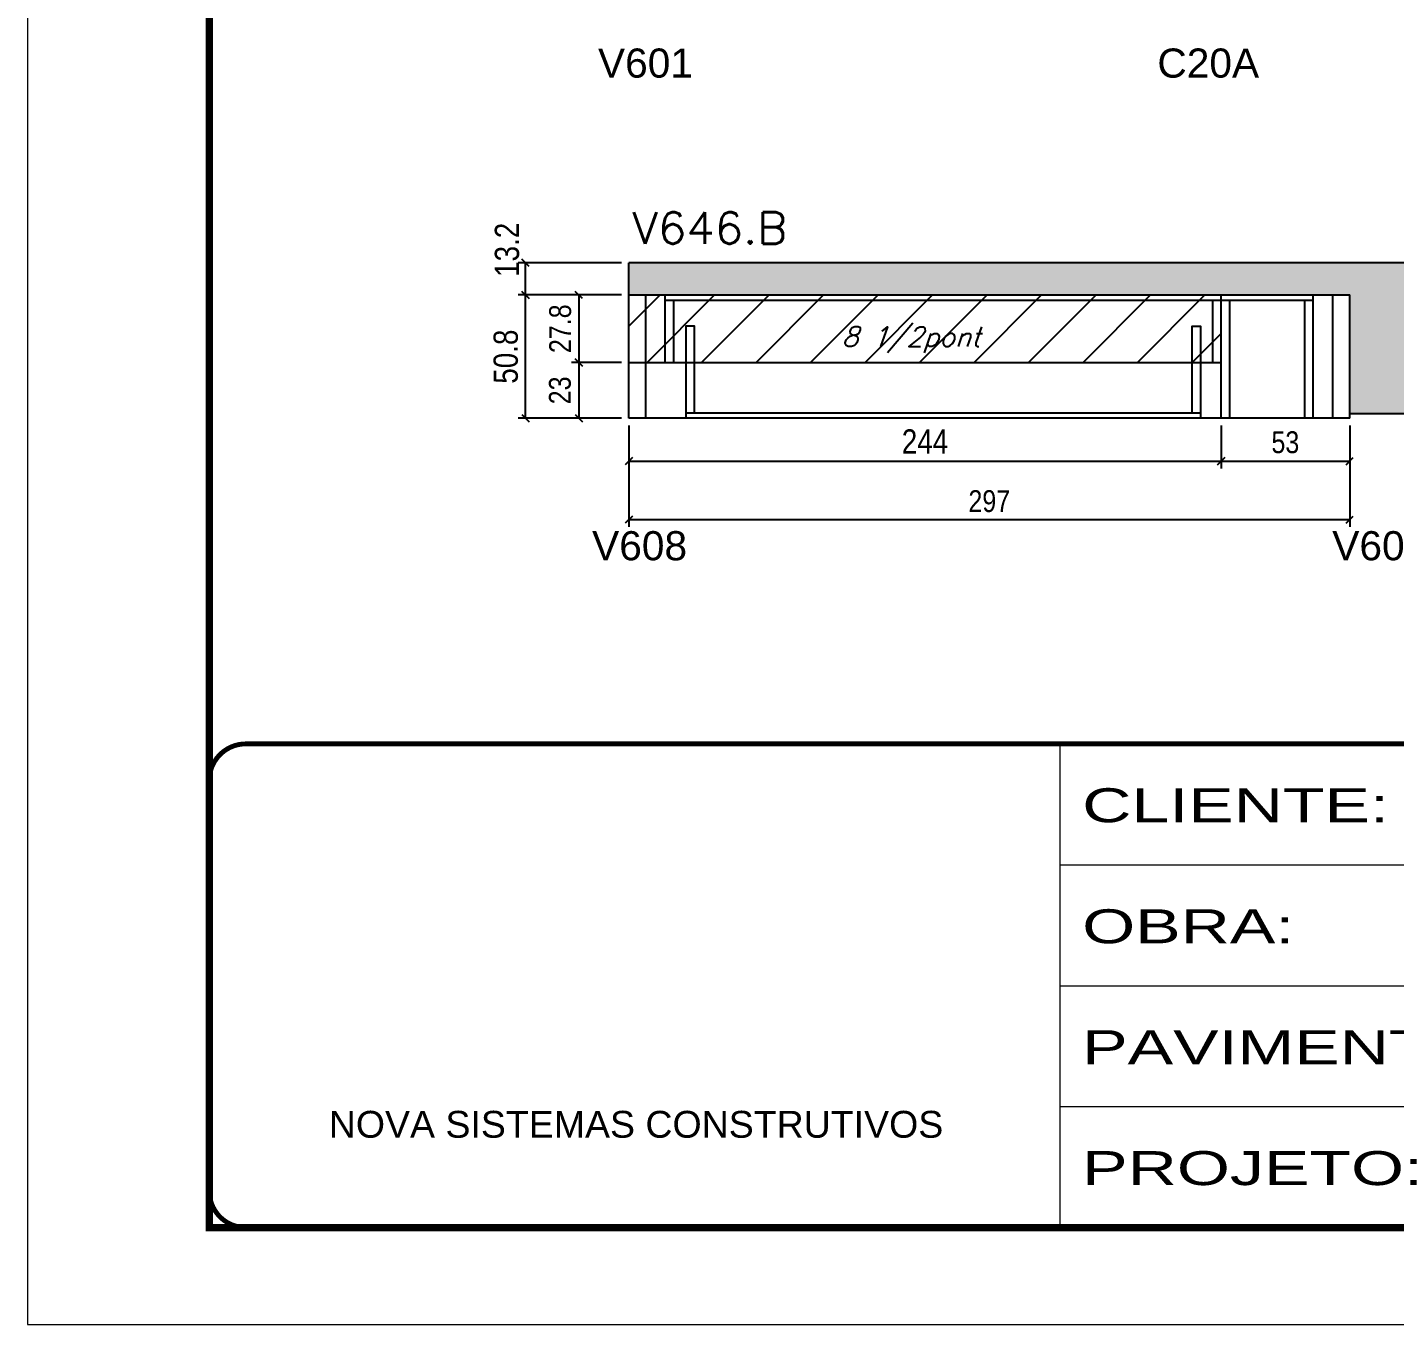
# Model space of a CAD drawing. Extents: x -20960 to -5926, y -2106 to 21915.
# Drawn here: x -10622 to -10059, y 8231 to 8765 of the extents above; entities that cross this region are included whole.
import ezdxf

# ---------------------------------------------------------------- set-up
doc = ezdxf.new("R2010")
doc.units = 0
doc.linetypes.add('CONTINUO', pattern=[0])
doc.linetypes.add('DASHED', pattern=[0.75, 0.5, -0.25])
for name, color, linetype in [('5', 5, 'Continuous'), ('COTA', 241, 'Continuous'), ('Painéis', 200, 'Continuous'), ('Reaproveitamento', 251, 'Continuous'), ('SARR_2.2x7', 40, 'Continuous'), ('SARR_3.5x7', 81, 'Continuous'), ('texto', 7, 'Continuous')]:
    doc.layers.add(name, color=color, linetype=linetype)
for name, color, linetype, lineweight in [('Folhas', 255, 'Continuous', 9), ('SARRAFO DE PRESSAO', 251, 'DASHED', 9), ('Texto Seção', 7, 'Continuous', 15)]:
    doc.layers.add(name, color=color, linetype=linetype, lineweight=lineweight)
doc.styles.add('ARIAL', font='arial.ttf')
doc.styles.add('COTA TECNICA', font='techl___.ttf', dxfattribs={"height": 10})
doc.styles.add('COTA TECNICA-50', font='techl___.ttf', dxfattribs={"height": 9})
doc.styles.add('REGUA-120', font='ROMANS.shx', dxfattribs={"height": 15})
doc.styles.add('Romans', font='romans.shx')
doc.styles.get("Standard").update_dxf_attribs({"font": 'arial.ttf'})
doc.styles.add('Tecnologia', font='')
doc.styles.get('Tecnologia').set_extended_font_data('Forgotten Futurist')
doc.dimstyles.new('COTA PAINEL-50', dxfattribs={"dimtxt": 9, "dimasz": 3, "dimexe": 3, "dimexo": 3, "dimgap": 3, "dimtad": 1, "dimdec": 1, "dimzin": 12, "dimdsep": 46, "dimtxsty": 'COTA TECNICA-50', "dimblk1": 'OBLIQUE', "dimblk2": 'OBLIQUE', "dimsah": 1, "dimcen": 0.9, "dimclrd": 4, "dimclre": 4, "dimclrt": 240, "dimadec": 1, "dimazin": 3, "dimtfac": 1, "dimtdec": 1, "dimtmove": 0, "dimatfit": 3, "dimfxl": 1, "dimtolj": 1, "dimtzin": 12, "dimarcsym": 0})
doc.dimstyles.new('PAINEL', dxfattribs={"dimtxt": 10, "dimasz": 3, "dimexe": 3, "dimexo": 3, "dimgap": 3, "dimtad": 1, "dimdec": 1, "dimzin": 12, "dimdsep": 46, "dimtxsty": 'COTA TECNICA', "dimblk1": 'OBLIQUE', "dimblk2": 'OBLIQUE', "dimsah": 1, "dimcen": 0.9, "dimclrd": 4, "dimclre": 4, "dimclrt": 240, "dimadec": 1, "dimazin": 3, "dimtfac": 1, "dimtdec": 1, "dimtmove": 0, "dimatfit": 3, "dimfxl": 1, "dimtolj": 1, "dimtzin": 12, "dimarcsym": 0})

# ---------------------------------------------------------------- blocks, each defined once
blk = doc.blocks.new('9999999999')
at = {"color": 30, "linetype": 'CONTINUO'}
for p, q in [((98564.56, 34230.21), (98564.56, 34429.45)), ((98564.56, 34379.64), (99583.98, 34379.64)), ((98564.56, 34329.83), (99487.98, 34329.83)), ((98564.56, 34280.02), (99487.98, 34280.02))]:
    blk.add_line(p, q, dxfattribs=at)
at = {"color": 30, "linetype": 'CONTINUO', "const_width": 2}
blk.add_lwpolyline([(99583.98, 34230.21), (99583.98, 34414.45, 0.414214), (99568.98, 34429.45), (98228.98, 34429.45, 0.414214), (98213.98, 34414.45), (98213.98, 34245.21, 0.414214), (98228.98, 34230.21), (99583.98, 34230.21)], format="xyb", dxfattribs=at)
at = {"layer": 'Folhas'}
blk.add_lwpolyline([(98138.98, 34190.21), (99623.98, 34190.21), (99623.98, 35240.21), (98138.98, 35240.21)], close=True, dxfattribs=at)
at = {"layer": 'Folhas', "color": 30, "const_width": 3}
blk.add_lwpolyline([(98213.98, 34230.21), (99583.98, 34230.21), (99583.98, 35200.21), (98213.98, 35200.21)], close=True, dxfattribs=at)
at = {"color": 7, "linetype": 'Continuous', "ltscale": 5, "style": 'ARIAL'}
blk.add_text('NOVA SISTEMAS CONSTRUTIVOS', height=11.0592, dxfattribs=at).set_placement((98263.19, 34267.21))
at = {"layer": 'Folhas', "color": 7, "style": 'Tecnologia', "width": 1.5}
for s, p in [('CLIENTE:', (98573.65, 34397.17)), ('OBRA:', (98573.65, 34347.31)), ('PAVIMENTO:', (98573.65, 34297.5)), ('PROJETO:', (98573.65, 34247.69))]:
    blk.add_text(s, height=14, dxfattribs=at).set_placement(p)
blk = doc.blocks.new('_Oblique')
at = {"color": 0, "linetype": 'ByBlock', "lineweight": -2}
blk.add_line((-0.5, -0.5), (0.5, 0.5), dxfattribs=at)
blk = doc.blocks.new('*D1653')
at = {"layer": 'COTA', "color": 4, "lineweight": -2, "ltscale": 25, "transparency": 16777216}
for p, q in [((-10374.12, 8601.44), (-10374.12, 8583.82)), ((-10130.12, 8601.44), (-10130.12, 8583.82)), ((-10374.12, 8586.82), (-10130.12, 8586.82))]:
    blk.add_line(p, q, dxfattribs=at)
at = {"layer": 'Defpoints', "color": 0, "ltscale": 25, "transparency": 16777216}
for p in [(-10374.12, 8604.44), (-10130.12, 8604.44), (-10130.12, 8586.82)]:
    blk.add_point(p, dxfattribs=at)
at = {"layer": 'COTA', "color": 4, "lineweight": -2, "ltscale": 25, "transparency": 16777216, "xscale": 3, "yscale": 3, "zscale": 3, "rotation": 180}
blk.add_blockref('_Oblique', (-10374.12, 8586.82), dxfattribs=at)
at = {"layer": 'COTA', "color": 4, "lineweight": -2, "ltscale": 25, "transparency": 16777216, "xscale": 3, "yscale": 3, "zscale": 3}
blk.add_blockref('_Oblique', (-10130.12, 8586.82), dxfattribs=at)
at = {"layer": 'COTA', "color": 240, "ltscale": 25, "transparency": 16777216, "insert": (-10252.12, 8594.9), "char_height": 10, "attachment_point": 5, "style": 'COTA TECNICA'}
blk.add_mtext('\\A1;244', dxfattribs=at)
blk = doc.blocks.new('*D1692')
at = {"layer": 'COTA', "color": 4, "lineweight": -2, "ltscale": 25, "transparency": 16777216}
for p, q in [((-10377.12, 8655.24), (-10419.69, 8655.24)), ((-10416.69, 8604.44), (-10416.69, 8655.24)), ((-10377.12, 8604.44), (-10419.69, 8604.44))]:
    blk.add_line(p, q, dxfattribs=at)
at = {"layer": 'Defpoints', "color": 0, "ltscale": 25, "transparency": 16777216}
for p in [(-10416.69, 8655.24), (-10374.12, 8655.24), (-10374.12, 8604.44)]:
    blk.add_point(p, dxfattribs=at)
at = {"layer": 'COTA', "color": 4, "lineweight": -2, "ltscale": 25, "transparency": 16777216, "xscale": 3, "yscale": 3, "zscale": 3}
for p, rotation in [((-10416.69, 8655.24), 90), ((-10416.69, 8604.44), 270)]:
    blk.add_blockref('_Oblique', p, dxfattribs=dict(at, rotation=rotation))
at = {"layer": 'COTA', "color": 240, "ltscale": 25, "transparency": 16777216, "insert": (-10424.82, 8629.84), "char_height": 10, "attachment_point": 5, "rotation": 90, "style": 'COTA TECNICA'}
blk.add_mtext('\\A1;50.8', dxfattribs=at)
blk = doc.blocks.new('*D1693')
at = {"layer": 'COTA', "color": 4, "lineweight": -2, "ltscale": 25, "transparency": 16777216}
for p, q in [((-10377.12, 8668.44), (-10419.69, 8668.44)), ((-10416.69, 8655.24), (-10416.69, 8668.44)), ((-10377.12, 8655.24), (-10419.69, 8655.24))]:
    blk.add_line(p, q, dxfattribs=at)
at = {"layer": 'Defpoints', "color": 0, "ltscale": 25, "transparency": 16777216}
for p in [(-10416.69, 8668.44), (-10374.12, 8668.44), (-10374.12, 8655.24)]:
    blk.add_point(p, dxfattribs=at)
at = {"layer": 'COTA', "color": 4, "lineweight": -2, "ltscale": 25, "transparency": 16777216, "xscale": 3, "yscale": 3, "zscale": 3}
for p, rotation in [((-10416.69, 8668.44), 90), ((-10416.69, 8655.24), 270)]:
    blk.add_blockref('_Oblique', p, dxfattribs=dict(at, rotation=rotation))
at = {"layer": 'COTA', "color": 240, "ltscale": 25, "transparency": 16777216, "insert": (-10424.32, 8673.85), "char_height": 10, "attachment_point": 5, "rotation": 90, "style": 'COTA TECNICA'}
blk.add_mtext('\\A1;13.2', dxfattribs=at)
blk = doc.blocks.new('*D1706')
at = {"layer": 'COTA', "color": 4, "lineweight": -2, "transparency": 16777216}
for p, q in [((-10130.12, 8601.44), (-10130.12, 8583.82)), ((-10077.12, 8601.44), (-10077.12, 8583.82)), ((-10130.12, 8586.82), (-10077.12, 8586.82))]:
    blk.add_line(p, q, dxfattribs=at)
at = {"layer": 'Defpoints', "color": 0, "transparency": 16777216}
for p in [(-10130.12, 8604.44), (-10077.12, 8604.44), (-10077.12, 8586.82)]:
    blk.add_point(p, dxfattribs=at)
at = {"layer": 'COTA', "color": 4, "lineweight": -2, "transparency": 16777216, "xscale": 3, "yscale": 3, "zscale": 3, "rotation": 180}
blk.add_blockref('_Oblique', (-10130.12, 8586.82), dxfattribs=at)
at = {"layer": 'COTA', "color": 4, "lineweight": -2, "transparency": 16777216, "xscale": 3, "yscale": 3, "zscale": 3}
blk.add_blockref('_Oblique', (-10077.12, 8586.82), dxfattribs=at)
at = {"layer": 'COTA', "color": 240, "transparency": 16777216, "insert": (-10103.62, 8594.52), "char_height": 9, "attachment_point": 5, "style": 'COTA TECNICA-50'}
blk.add_mtext('\\A1;53', dxfattribs=at)
blk = doc.blocks.new('*D1708')
at = {"layer": 'COTA', "color": 4, "lineweight": -2, "transparency": 16777216}
for p, q in [((-10377.12, 8655.24), (-10397.81, 8655.24)), ((-10394.81, 8655.24), (-10394.81, 8627.44)), ((-10377.12, 8627.44), (-10397.81, 8627.44))]:
    blk.add_line(p, q, dxfattribs=at)
at = {"layer": 'Defpoints', "color": 0, "transparency": 16777216}
for p in [(-10374.12, 8655.24), (-10394.81, 8627.44), (-10374.12, 8627.44)]:
    blk.add_point(p, dxfattribs=at)
at = {"layer": 'COTA', "color": 4, "lineweight": -2, "transparency": 16777216, "xscale": 3, "yscale": 3, "zscale": 3}
for p, rotation in [((-10394.81, 8655.24), 90), ((-10394.81, 8627.44), 270)]:
    blk.add_blockref('_Oblique', p, dxfattribs=dict(at, rotation=rotation))
at = {"layer": 'COTA', "color": 240, "transparency": 16777216, "insert": (-10402.4, 8641.34), "char_height": 9, "attachment_point": 5, "rotation": 90, "style": 'COTA TECNICA-50'}
blk.add_mtext('\\A1;27.8', dxfattribs=at)
blk = doc.blocks.new('*D1709')
at = {"layer": 'COTA', "color": 4, "lineweight": -2, "transparency": 16777216}
for p, q in [((-10377.12, 8627.44), (-10397.81, 8627.44)), ((-10394.81, 8627.44), (-10394.81, 8604.44)), ((-10377.12, 8604.44), (-10397.81, 8604.44))]:
    blk.add_line(p, q, dxfattribs=at)
at = {"layer": 'Defpoints', "color": 0, "transparency": 16777216}
for p in [(-10374.12, 8627.44), (-10394.81, 8604.44), (-10374.12, 8604.44)]:
    blk.add_point(p, dxfattribs=at)
at = {"layer": 'COTA', "color": 4, "lineweight": -2, "transparency": 16777216, "xscale": 3, "yscale": 3, "zscale": 3}
for p, rotation in [((-10394.81, 8627.44), 90), ((-10394.81, 8604.44), 270)]:
    blk.add_blockref('_Oblique', p, dxfattribs=dict(at, rotation=rotation))
at = {"layer": 'COTA', "color": 240, "transparency": 16777216, "insert": (-10402.51, 8615.94), "char_height": 9, "attachment_point": 5, "rotation": 90, "style": 'COTA TECNICA-50'}
blk.add_mtext('\\A1;23', dxfattribs=at)
blk = doc.blocks.new('*D1718')
at = {"layer": 'COTA', "color": 4, "lineweight": -2, "transparency": 16777216}
for p, q in [((-10374.12, 8601.44), (-10374.12, 8559.68)), ((-10077.12, 8601.44), (-10077.12, 8559.68)), ((-10077.12, 8562.68), (-10374.12, 8562.68))]:
    blk.add_line(p, q, dxfattribs=at)
at = {"layer": 'Defpoints', "color": 0, "transparency": 16777216}
for p in [(-10374.12, 8604.44), (-10077.12, 8604.44), (-10374.12, 8562.68)]:
    blk.add_point(p, dxfattribs=at)
at = {"layer": 'COTA', "color": 4, "lineweight": -2, "transparency": 16777216, "xscale": 3, "yscale": 3, "zscale": 3, "rotation": 180}
blk.add_blockref('_Oblique', (-10374.12, 8562.68), dxfattribs=at)
at = {"layer": 'COTA', "color": 4, "lineweight": -2, "transparency": 16777216, "xscale": 3, "yscale": 3, "zscale": 3}
blk.add_blockref('_Oblique', (-10077.12, 8562.68), dxfattribs=at)
at = {"layer": 'COTA', "color": 240, "transparency": 16777216, "insert": (-10225.62, 8570.27), "char_height": 9, "attachment_point": 5, "style": 'COTA TECNICA-50'}
blk.add_mtext('\\A1;297', dxfattribs=at)

msp = doc.modelspace()

# ---------------------------------------------------------------- hatches: boundary and pattern name
at = {"layer": 'COTA', "linetype": 'ByBlock'}
h = msp.add_hatch(dxfattribs=at)
h.set_pattern_fill('AR-CONC', color=256, scale=0.03)
h.set_pattern_definition([(50, (-3139.3937, -5742.8755), (5.4655401, -0.4781726), [0.5715, -6.2865]), (355, (-3139.3937, -5742.8755), (-1.0573026, 5.7317054), [0.4572, -5.0292175]), (100.451445, (-3138.938, -5742.9154), (4.4082374, 5.2535326), [0.4857003, -5.3427073]), (46.1842, (-3139.3937, -5741.3515), (8.1323712, -1.2612698), [0.85725, -9.42975]), (96.63556, (-3138.716, -5741.457), (7.122124, 7.4227837), [0.7285507, -8.0140682]), (351.18415, (-3139.394, -5741.3515), (7.122124, 7.4227837), [0.685799, -7.543792]), (21, (-3138.6317, -5741.7325), (4.5484317, -3.067956), [0.5715, -6.2865]), (326, (-3138.6317, -5741.7325), (1.8540609, 5.525639), [0.4572, -5.0292]), (71.451445, (-3138.2526, -5741.988), (6.4024926, 2.457683), [0.4857003, -5.3426981]), (37.5, (-3139.3937, -5742.8755), (0.0926581, 2.53665117), [0, -4.96824, 0, -5.1054, 0, -5.04825]), (7.5, (-3139.3937, -5742.8755), (2.00458988, 3.00541724), [0, -2.91084, 0, -4.85394, 0, -1.92405]), (327.5, (-3141.093, -5742.8755), (4.06771786, -0.17186232), [0, -1.905, 0, -5.9436, 0, -7.8867]), (317.5, (-3141.855, -5742.8755), (4.44387544, 0.7627947), [0, -2.4765, 0, -3.94716, 0, -5.6007])])
h.paths.add_polyline_path([(-10052.19, 8668.44), (-10374.12, 8668.44), (-10374.12, 8655.24), (-10077.12, 8655.24), (-10077.12, 8606.44), (-9456.82, 8606.44), (-9456.82, 8623.44), (-9658.8, 8623.44), (-9658.8, 8668.44), (-9674.21, 8668.44), (-9674.21, 8623.44), (-10052.19, 8623.44)])
at = {"layer": 'Reaproveitamento'}
h = msp.add_hatch(dxfattribs=at)
h.set_pattern_fill('ANSI31', color=256, scale=5)
h.set_pattern_definition([(45, (-3139.394, -5742.876), (-11.22532, 11.22532), [])])
h.paths.add_polyline_path([(-10374.12, 8655.24), (-10374.12, 8627.44), (-10130.12, 8627.44), (-10130.12, 8655.24)])

# ---------------------------------------------------------------- linework, layer by layer
at = {"layer": 'COTA', "linetype": 'ByBlock'}
for p, q in [((-10052.19, 8668.44), (-10374.12, 8668.44)), ((-10374.12, 8655.24), (-10374.12, 8668.44)), ((-10077.12, 8606.44), (-9456.82, 8606.44))]:
    msp.add_line(p, q, dxfattribs=at)
at = {"layer": 'Painéis'}
for p, q in [((-10374.12, 8655.24), (-10077.12, 8655.24)), ((-10374.12, 8627.44), (-10130.12, 8627.44)), ((-10077.12, 8604.44), (-10374.12, 8604.44))]:
    msp.add_line(p, q, dxfattribs=at)
at = {"layer": 'Painéis', "ltscale": 25}
for p, q in [((-10374.12, 8604.44), (-10374.12, 8655.24)), ((-10130.12, 8604.44), (-10130.12, 8655.24)), ((-10077.12, 8604.44), (-10077.12, 8655.24))]:
    msp.add_line(p, q, dxfattribs=at)
at = {"layer": 'SARR_2.2x7', "linetype": 'Continuous'}
for p, q in [((-10367.12, 8627.44), (-10367.12, 8655.24)), ((-10084.12, 8604.44), (-10084.12, 8655.24)), ((-10359.12, 8653.04), (-10130.12, 8653.04)), ((-10130.12, 8653.04), (-10092.12, 8653.04)), ((-10367.12, 8604.44), (-10367.12, 8627.44)), ((-10350.62, 8606.64), (-10138.57, 8606.64))]:
    msp.add_line(p, q, dxfattribs=at)
at = {"layer": 'SARR_3.5x7'}
for p, q in [((-10359.12, 8627.44), (-10359.12, 8655.24)), ((-10092.12, 8604.44), (-10092.12, 8655.24)), ((-10355.62, 8627.44), (-10355.62, 8653.04)), ((-10133.62, 8653.04), (-10133.62, 8627.44)), ((-10126.62, 8653.04), (-10126.62, 8604.44)), ((-10095.62, 8604.44), (-10095.62, 8653.04)), ((-10359.12, 8627.44), (-10355.62, 8627.44)), ((-10133.62, 8627.44), (-10130.12, 8627.44))]:
    msp.add_line(p, q, dxfattribs=at)
for points in [[(-10347.12, 8606.64), (-10347.12, 8642.44), (-10350.62, 8642.44), (-10350.62, 8604.44)], [(-10142.07, 8606.64), (-10142.07, 8642.44), (-10138.57, 8642.44), (-10138.57, 8604.44)]]:
    msp.add_lwpolyline(points, dxfattribs=at)

# ---------------------------------------------------------------- block references
at = {"layer": 'SARRAFO DE PRESSAO', "color": 6, "linetype": 'ByBlock'}
msp.add_blockref('9999999999', (-108760.98, -25959.14), dxfattribs=at)

# ---------------------------------------------------------------- texts
at = {"layer": '5', "linetype": 'Continuous'}
for s, p in [('V601', (-10386.87, 8744.78)), ('C20A', (-10156.36, 8744.78)), ('V608', (-10389.3, 8545.95)), ('V605', (-10084.3, 8545.95))]:
    msp.add_text(s, height=12, rotation=0, dxfattribs=at).set_placement(p)
at = {"layer": 'texto', "color": 2, "insert": (-10257.87, 8636.72), "char_height": 8, "attachment_point": 5, "style": 'Romans'}
msp.add_mtext('{\\Q19;\\C256;8 1/2pont}', dxfattribs=at)
at = {"layer": 'Texto Seção', "style": 'REGUA-120', "width": 1.05}
msp.add_text('V646.B', height=13, dxfattribs=at).set_placement((-10372.7, 8676.32))

# ---------------------------------------------------------------- dimensions: what is measured, and where the dimension line sits
at = {"layer": 'COTA', "ltscale": 25}
dim = msp.add_linear_dim(base=(-10416.69, 8668.44), p1=(-10374.12, 8655.24), p2=(-10374.12, 8668.44), angle=90, dimstyle='PAINEL', override={"dimtmove": 1}, dxfattribs=at)
dim.commit()
dim.dimension.update_dxf_attribs({"geometry": '*D1693', "text_midpoint": (-10416.1, 8673.85), "dimtype": 160})
dim = msp.add_linear_dim(base=(-10416.69, 8655.24), p1=(-10374.12, 8604.44), p2=(-10374.12, 8655.24), angle=90, dimstyle='PAINEL', dxfattribs=at)
dim.commit()
dim.dimension.update_dxf_attribs({"geometry": '*D1692', "text_midpoint": (-10416.69, 8629.84), "dimtype": 160})
at = {"layer": 'COTA'}
dim = msp.add_linear_dim(base=(-10394.81, 8627.44), p1=(-10374.12, 8655.24), p2=(-10374.12, 8627.44), angle=90, dimstyle='COTA PAINEL-50', dxfattribs=at)
dim.commit()
dim.dimension.update_dxf_attribs({"geometry": '*D1708', "text_midpoint": (-10394.81, 8641.34), "dimtype": 160})
dim = msp.add_linear_dim(base=(-10394.81, 8604.44), p1=(-10374.12, 8627.44), p2=(-10374.12, 8604.44), angle=90, dimstyle='COTA PAINEL-50', dxfattribs=at)
dim.commit()
dim.dimension.update_dxf_attribs({"geometry": '*D1709', "text_midpoint": (-10402.51, 8615.94)})
at = {"layer": 'COTA', "ltscale": 25}
dim = msp.add_linear_dim(base=(-10130.12, 8586.82), p1=(-10374.12, 8604.44), p2=(-10130.12, 8604.44), dimstyle='PAINEL', dxfattribs=at)
dim.commit()
dim.dimension.update_dxf_attribs({"geometry": '*D1653', "text_midpoint": (-10252.12, 8586.82), "dimtype": 160})
at = {"layer": 'COTA'}
for base, p1, p2, picture, middle in [((-10374.12, 8562.68), (-10077.12, 8604.44), (-10374.12, 8604.44), '*D1718', (-10225.62, 8570.27)), ((-10077.12, 8586.82), (-10130.12, 8604.44), (-10077.12, 8604.44), '*D1706', (-10103.62, 8594.52))]:
    dim = msp.add_linear_dim(base=base, p1=p1, p2=p2, dimstyle='COTA PAINEL-50', dxfattribs=at)
    dim.commit()
    dim.dimension.update_dxf_attribs({"geometry": picture, "text_midpoint": middle})

doc.saveas('drawing.dxf')
